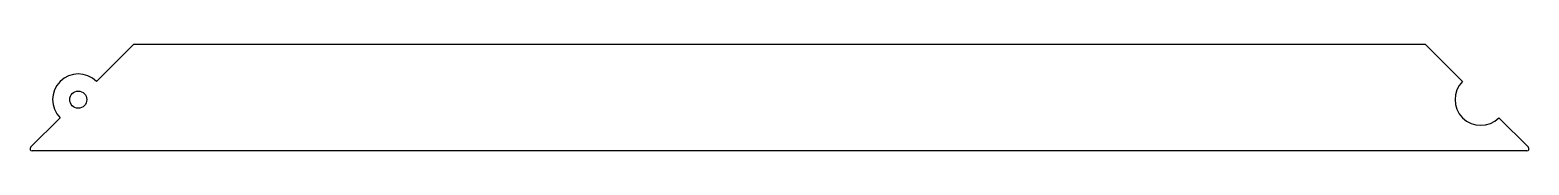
# Model space of a CAD drawing. Header units: millimetres. Extents: x 124 to 475, y -37 to -12.
import ezdxf

# ---------------------------------------------------------------- set-up
doc = ezdxf.new("R2010")
doc.units = ezdxf.units.MM

msp = doc.modelspace()

# ---------------------------------------------------------------- linework, layer by layer
at = {"color": 7, "linetype": 'Continuous', "lineweight": 25}
for p, q in [((139.48, -20.51), (148.23, -11.76)), ((148.23, -11.76), (450.23, -11.76)), ((450.23, -11.76), (458.99, -20.51)), ((124.09, -35.9), (130.99, -29)), ((467.48, -29), (474.38, -35.9)), ((474.03, -36.76), (124.44, -36.76))]:
    msp.add_line(p, q, dxfattribs=at)
msp.add_circle((135.23, -24.76), 2, dxfattribs=at)
for centre, radius, start, end in [((135.23, -24.76), 6, 45, 225), ((463.23, -24.76), 6, 135, 315), ((124.44, -36.26), 0.5, 135, 270), ((474.03, -36.26), 0.5, 270, 45)]:
    msp.add_arc(centre, radius, start, end, dxfattribs=at)

doc.saveas('drawing.dxf')
